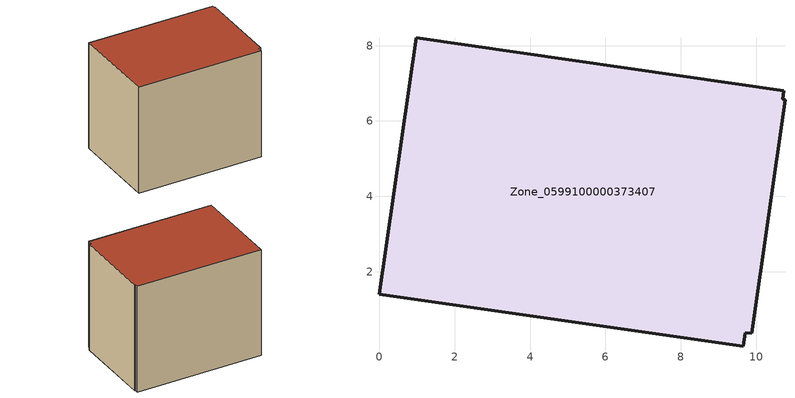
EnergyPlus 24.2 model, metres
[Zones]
Zone_0599100000373407
 floor ground (C_G): 10.74,6.81 10.71,6.58 10.77,6.57 9.88,0.36 9.71,0.38 9.65,0.03 0,1.39 0.97,8.2 z1.01
 wall outside (C_F): 9.88,0.36 10.77,6.57 10.71,6.58 10.74,6.81 0.97,8.2 0,1.39 9.65,0.03 9.71,0.38 9.88,0.36 z1.01:9.52
 roof outside (C_R): 10.77,6.57 10.71,6.58 10.74,6.81 0.97,8.2 0,1.39 9.65,0.03 9.71,0.38 9.88,0.36 z9.52
[BUILDING]
Pand.0599100000373407: North Axis=0; Terrain=City; Loads Convergence Tolerance Value=0.04; Temperature Convergence Tolerance Value=0.4; Solar Distribution=FullExterior; Maximum Number of Warmup Days=25; Minimum Number of Warmup Days=1
[Site:Location]
Rotterdam.The.Hague.AP_ZH_NLD Design_Conditions: Latitude=51.96; Longitude=4.45; Time Zone=1; Elevation=-4.5
[SITE:GROUNDTEMPERATURE:BUILDINGSURFACE]
18, 18, 18, 18, 18, 18, 18, 18, 18, 18, 18, 18
[MATERIAL] Thermal Absorptance=0.9; Solar Absorptance=0.7; Visible Absorptance=0.7
Name | Roughness | Thickness | Conductivity | Density | Specific Heat
G.TI.1992-2005 | MediumSmooth | 0.15 | 0.06 | 540 | 1210
F.TI.1992-2005 | Rough | 0.3 | 0.12 | 1920 | 840
R.TI.1992-2005 | MediumRough | 0.2 | 0.08 | 1500 | 1000
[CONSTRUCTION]
C_G: G.TI.1992-2005
C_F: F.TI.1992-2005
C_R: R.TI.1992-2005
[ZONE]
Zone_0599100000373407: Type=1; Multiplier=1; Ceiling Height=Autocalculate; Volume=Autocalculate; Floor Area=autocalculate; Part of Total Floor Area=Yes
[ZONEINFILTRATION:DESIGNFLOWRATE]
Infil_Zone_0599100000373407: Zone or ZoneList or Space or SpaceList=Zone_0599100000373407; Schedule=AlwaysOn; Design Flow Rate Calculation Method=Flow/Area; Flow Rate per Floor Area=0.0015; Constant Term Coefficient=1; Temperature Term Coefficient=0; Velocity Term Coefficient=0; Velocity Squared Term Coefficient=0
[HVACTEMPLATE:ZONE:IDEALLOADSAIRSYSTEM]
Zone_0599100000373407: Maximum Heating Supply Air Temperature=50; Minimum Cooling Supply Air Temperature=13; Maximum Heating Supply Air Humidity Ratio=0.0156; Minimum Cooling Supply Air Humidity Ratio=0.0077; Heating Limit=NoLimit; Cooling Limit=NoLimit; Dehumidification Control Type=ConstantSensibleHeatRatio; Cooling Sensible Heat Ratio=0.7; Dehumidification Setpoint=60; Humidification Control Type=None; Humidification Setpoint=30; Outdoor Air Method=None; Outdoor Air Flow Rate per Person=0.00944; Outdoor Air Flow Rate per Zone Floor Area=0; Outdoor Air Flow Rate per Zone=0; Demand Controlled Ventilation Type=None; Outdoor Air Economizer Type=NoEconomizer; Heat Recovery Type=None; Sensible Heat Recovery Effectiveness=0.7; Latent Heat Recovery Effectiveness=0.65
[ZONECONTROL:THERMOSTAT]
ThermostatControl_Zone_0599100000373407: Zone or ZoneList=Zone_0599100000373407; Control Type Schedule=DualSetpointControlType; Control 1=Thermostat_Zone_0599100000373407; Temperature Difference Between Cutout And Setpoint=0
[THERMOSTATSETPOINT:DUALSETPOINT]
Thermostat_Zone_0599100000373407: Heating Setpoint Temperature Schedule=HeatingSetpoint_Zone_0599100000373407; Cooling Setpoint Temperature Schedule=CoolingSetpoint_Zone_0599100000373407
[SCHEDULE:COMPACT]
HeatingSetpoint_Zone_0599100000373407: Through: 12/31, For: AllDays, Until: 24:00, 21
CoolingSetpoint_Zone_0599100000373407: Through: 12/31, For: AllDays, Until: 24:00, 24
DualSetpointControlType: Through: 12/31, For: AllDays, Until: 24:00, 4
AlwaysOn: Through: 12/31, For: AllDays, Until: 24:00, 1
